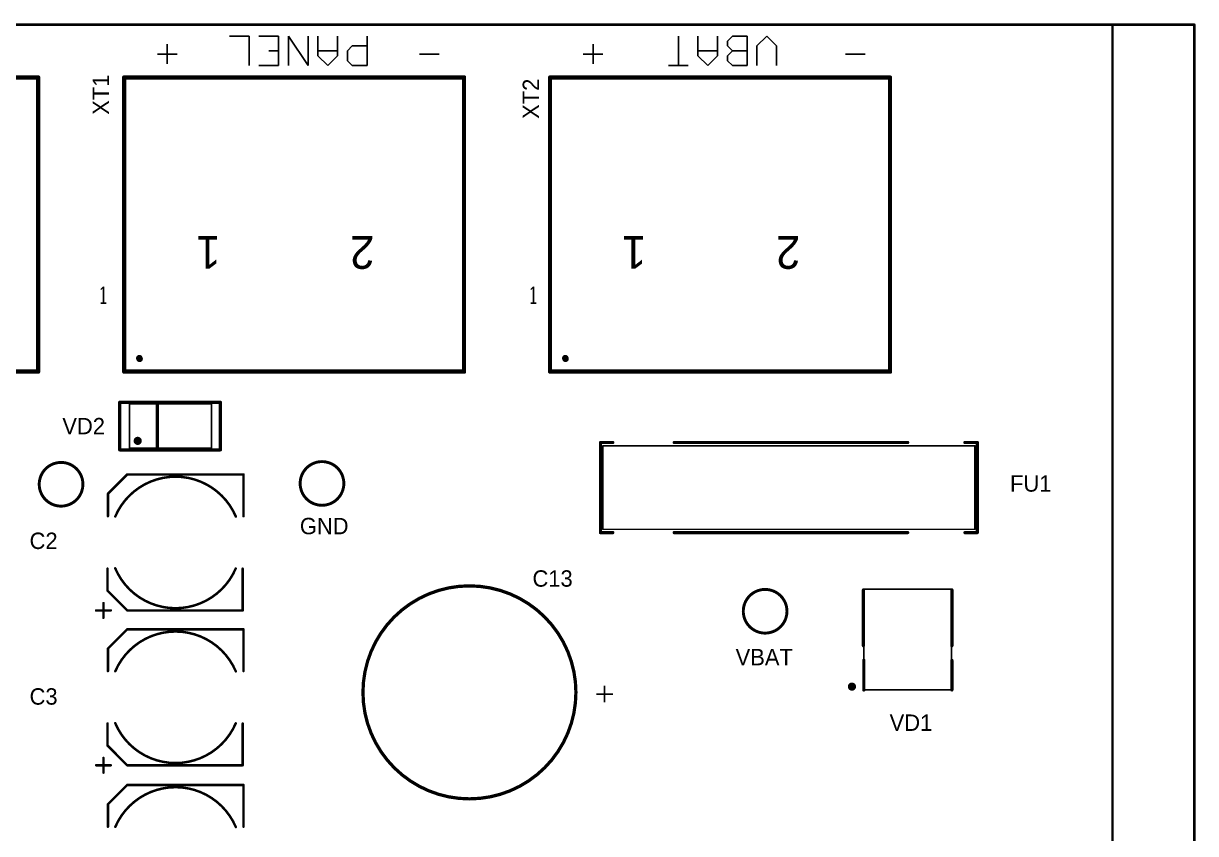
# Model space of a CAD drawing. Header units: millimetres. Extents: x 401 to 806, y 209 to 418.
# Drawn here: x 439.4 to 510.9, y 361.1 to 410.5 of the extents above; entities that cross this region are included whole.
import ezdxf

# ---------------------------------------------------------------- set-up
doc = ezdxf.new("R2010")
doc.units = ezdxf.units.MM
for name, color, linetype in [('KeepOutLayer', 6, 'Continuous'), ('Mechanical1', 6, 'Continuous'), ('TopOverlay', 28, 'Continuous')]:
    doc.layers.add(name, color=color, linetype=linetype)

msp = doc.modelspace()

# ---------------------------------------------------------------- linework, layer by layer
at = {"layer": 'KeepOutLayer', "const_width": 0.15}
for points in [[(405.85, 410.448), (505.85, 410.448)], [(505.85, 410.448), (510.85, 410.448)], [(505.85, 210.448), (505.85, 410.448)], [(510.85, 210.448), (510.85, 410.448)]]:
    msp.add_lwpolyline(points, dxfattribs=at)
at = {"layer": 'KeepOutLayer', "const_width": 0.075}
for points in [[(505.813, 410.448, 1), (505.888, 410.448, 1)], [(505.813, 410.448, 1), (505.888, 410.448, 1)], [(505.813, 410.448, 1), (505.888, 410.448, 1)], [(510.813, 410.448, 1), (510.888, 410.448, 1)], [(510.813, 410.448, 1), (510.888, 410.448, 1)]]:
    msp.add_lwpolyline(points, format="xyb", close=True, dxfattribs=at)
at = {"layer": 'Mechanical1'}
for points, const_width in [([(419.6, 407.148), (440.2, 407.148)], 0.1), ([(440.2, 389.368), (440.2, 407.148)], 0.1), ([(445.6, 389.368), (445.6, 407.148)], 0.1), ([(445.6, 407.148), (466.2, 407.148)], 0.1), ([(466.2, 389.368), (466.2, 407.148)], 0.1), ([(471.6, 407.148), (492.2, 407.148)], 0.1), ([(471.6, 389.368), (471.6, 407.148)], 0.1), ([(492.2, 389.368), (492.2, 407.148)], 0.1), ([(419.6, 389.368), (440.2, 389.368)], 0.1), ([(445.6, 389.368), (466.2, 389.368)], 0.1), ([(471.6, 389.368), (492.2, 389.368)], 0.1), ([(445.85, 387.297), (450.85, 387.297)], 0.1), ([(445.85, 384.597), (445.85, 387.297)], 0.1), ([(450.85, 384.597), (450.85, 387.297)], 0.1), ([(445.85, 384.597), (450.85, 384.597)], 0.1), ([(474.75, 384.748), (474.75, 384.748)], 0.1), ([(474.75, 379.648), (474.75, 384.748)], 0.1), ([(474.75, 384.748), (497.45, 384.748)], 0.1), ([(497.45, 379.648), (497.45, 384.748)], 0.1), ([(444.534, 381.823), (445.709, 382.998)], 0.15), ([(445.709, 382.998), (452.809, 382.998)], 0.15), ([(452.809, 380.448), (452.809, 382.998)], 0.15), ([(444.534, 380.448), (444.534, 381.823)], 0.15), ([(474.75, 379.648), (474.75, 379.648)], 0.1), ([(474.75, 379.648), (497.45, 379.648)], 0.1), ([(444.509, 375.898), (444.509, 377.248)], 0.15), ([(452.759, 374.698), (452.759, 377.248)], 0.15), ([(444.509, 375.898), (445.709, 374.698)], 0.15), ([(490.675, 375.998), (496.025, 375.998)], 0.1), ([(490.675, 369.848), (490.675, 375.998)], 0.1), ([(496.025, 369.848), (496.025, 375.998)], 0.1), ([(444.259, 374.248), (444.259, 375.148)], 0.15), ([(443.809, 374.698), (444.709, 374.698)], 0.15), ([(445.709, 374.698), (452.759, 374.698)], 0.15), ([(444.534, 372.373), (445.709, 373.548)], 0.15), ([(445.709, 373.548), (452.809, 373.548)], 0.15), ([(452.809, 370.998), (452.809, 373.548)], 0.15), ([(444.534, 370.998), (444.534, 372.373)], 0.15), ([(490.675, 369.848), (496.025, 369.848)], 0.1), ([(444.509, 366.448), (444.509, 367.798)], 0.15), ([(452.759, 365.248), (452.759, 367.798)], 0.15), ([(444.509, 366.448), (445.709, 365.248)], 0.15), ([(444.259, 364.798), (444.259, 365.698)], 0.15), ([(443.809, 365.248), (444.709, 365.248)], 0.15), ([(445.709, 365.248), (452.759, 365.248)], 0.15), ([(444.534, 362.873), (445.709, 364.048)], 0.15), ([(445.709, 364.048), (452.809, 364.048)], 0.15), ([(452.809, 361.498), (452.809, 364.048)], 0.15), ([(444.534, 361.498), (444.534, 362.873)], 0.15)]:
    msp.add_lwpolyline(points, dxfattribs=dict(at, const_width=const_width))
for points, const_width in [([(440.175, 407.148, 1), (440.225, 407.148, 1)], 0.05), ([(440.175, 407.148, 1), (440.225, 407.148, 1)], 0.05), ([(445.575, 407.148, 1), (445.625, 407.148, 1)], 0.05), ([(445.575, 407.148, 1), (445.625, 407.148, 1)], 0.05), ([(466.175, 407.148, 1), (466.225, 407.148, 1)], 0.05), ([(466.175, 407.148, 1), (466.225, 407.148, 1)], 0.05), ([(471.575, 407.148, 1), (471.625, 407.148, 1)], 0.05), ([(471.575, 407.148, 1), (471.625, 407.148, 1)], 0.05), ([(492.175, 407.148, 1), (492.225, 407.148, 1)], 0.05), ([(492.175, 407.148, 1), (492.225, 407.148, 1)], 0.05), ([(446.551, 390.092, 1), (446.351, 390.092, 1)], 0.2), ([(446.302, 390.092, 1), (446.401, 390.092, 1)], 0.1), ([(446.501, 390.092, 1), (446.601, 390.092, 1)], 0.1), ([(472.552, 390.092, 1), (472.352, 390.092, 1)], 0.2), ([(472.302, 390.092, 1), (472.402, 390.092, 1)], 0.1), ([(472.502, 390.092, 1), (472.602, 390.092, 1)], 0.1), ([(440.175, 389.368, 1), (440.225, 389.368, 1)], 0.05), ([(440.175, 389.368, 1), (440.225, 389.368, 1)], 0.05), ([(445.575, 389.368, 1), (445.625, 389.368, 1)], 0.05), ([(445.575, 389.368, 1), (445.625, 389.368, 1)], 0.05), ([(466.175, 389.368, 1), (466.225, 389.368, 1)], 0.05), ([(466.175, 389.368, 1), (466.225, 389.368, 1)], 0.05), ([(471.575, 389.368, 1), (471.625, 389.368, 1)], 0.05), ([(471.575, 389.368, 1), (471.625, 389.368, 1)], 0.05), ([(492.175, 389.368, 1), (492.225, 389.368, 1)], 0.05), ([(492.175, 389.368, 1), (492.225, 389.368, 1)], 0.05), ([(445.825, 387.297, 1), (445.875, 387.297, 1)], 0.05), ([(445.825, 387.297, 1), (445.875, 387.297, 1)], 0.05), ([(450.825, 387.297, 1), (450.875, 387.297, 1)], 0.05), ([(450.825, 387.297, 1), (450.875, 387.297, 1)], 0.05), ([(446.225, 385.048, 1), (446.475, 385.048, 1)], 0.25), ([(445.825, 384.597, 1), (445.875, 384.597, 1)], 0.05), ([(445.825, 384.597, 1), (445.875, 384.597, 1)], 0.05), ([(450.825, 384.597, 1), (450.875, 384.597, 1)], 0.05), ([(450.825, 384.597, 1), (450.875, 384.597, 1)], 0.05), ([(474.725, 384.748, 1), (474.775, 384.748, 1)], 0.05), ([(474.725, 384.748, 1), (474.775, 384.748, 1)], 0.05), ([(474.725, 384.748, 1), (474.775, 384.748, 1)], 0.05), ([(474.725, 384.748, 1), (474.775, 384.748, 1)], 0.05), ([(497.425, 384.748, 1), (497.475, 384.748, 1)], 0.05), ([(497.425, 384.748, 1), (497.475, 384.748, 1)], 0.05), ([(445.671, 382.998, 1), (445.746, 382.998, 1)], 0.075), ([(445.671, 382.998, 1), (445.746, 382.998, 1)], 0.075), ([(452.771, 382.998, 1), (452.846, 382.998, 1)], 0.075), ([(452.771, 382.998, 1), (452.846, 382.998, 1)], 0.075), ([(444.496, 381.823, 1), (444.571, 381.823, 1)], 0.075), ([(444.496, 381.823, 1), (444.571, 381.823, 1)], 0.075), ([(444.496, 380.448, 1), (444.571, 380.448, 1)], 0.075), ([(444.945, 380.437, 1), (445.02, 380.437, 1)], 0.075), ([(452.303, 380.425, 1), (452.378, 380.425, 1)], 0.075), ([(452.771, 380.448, 1), (452.846, 380.448, 1)], 0.075), ([(474.725, 379.648, 1), (474.775, 379.648, 1)], 0.05), ([(474.725, 379.648, 1), (474.775, 379.648, 1)], 0.05), ([(474.725, 379.648, 1), (474.775, 379.648, 1)], 0.05), ([(474.725, 379.648, 1), (474.775, 379.648, 1)], 0.05), ([(497.425, 379.648, 1), (497.475, 379.648, 1)], 0.05), ([(497.425, 379.648, 1), (497.475, 379.648, 1)], 0.05), ([(444.471, 377.248, 1), (444.546, 377.248, 1)], 0.075), ([(444.94, 377.27, 1), (445.015, 377.27, 1)], 0.075), ([(452.298, 377.258, 1), (452.373, 377.258, 1)], 0.075), ([(452.721, 377.248, 1), (452.796, 377.248, 1)], 0.075), ([(444.471, 375.898, 1), (444.546, 375.898, 1)], 0.075), ([(444.471, 375.898, 1), (444.546, 375.898, 1)], 0.075), ([(473.1, 369.698, 1), (460.1, 369.698, 1)], 0.1), ([(490.65, 375.998, 1), (490.7, 375.998, 1)], 0.05), ([(490.65, 375.998, 1), (490.7, 375.998, 1)], 0.05), ([(496, 375.998, 1), (496.05, 375.998, 1)], 0.05), ([(496, 375.998, 1), (496.05, 375.998, 1)], 0.05), ([(444.221, 375.148, 1), (444.296, 375.148, 1)], 0.075), ([(443.771, 374.698, 1), (443.846, 374.698, 1)], 0.075), ([(444.221, 374.248, 1), (444.296, 374.248, 1)], 0.075), ([(444.671, 374.698, 1), (444.746, 374.698, 1)], 0.075), ([(445.671, 374.698, 1), (445.746, 374.698, 1)], 0.075), ([(445.671, 374.698, 1), (445.746, 374.698, 1)], 0.075), ([(452.721, 374.698, 1), (452.796, 374.698, 1)], 0.075), ([(452.721, 374.698, 1), (452.796, 374.698, 1)], 0.075), ([(445.671, 373.548, 1), (445.746, 373.548, 1)], 0.075), ([(445.671, 373.548, 1), (445.746, 373.548, 1)], 0.075), ([(452.771, 373.548, 1), (452.846, 373.548, 1)], 0.075), ([(452.771, 373.548, 1), (452.846, 373.548, 1)], 0.075), ([(444.496, 372.373, 1), (444.571, 372.373, 1)], 0.075), ([(444.496, 372.373, 1), (444.571, 372.373, 1)], 0.075), ([(444.496, 370.998, 1), (444.571, 370.998, 1)], 0.075), ([(444.945, 370.987, 1), (445.02, 370.987, 1)], 0.075), ([(452.303, 370.975, 1), (452.378, 370.975, 1)], 0.075), ([(452.771, 370.998, 1), (452.846, 370.998, 1)], 0.075), ([(489.825, 370.048, 1), (490.075, 370.048, 1)], 0.25), ([(460.075, 369.698, 1), (460.125, 369.698, 1)], 0.05), ([(473.075, 369.698, 1), (473.125, 369.698, 1)], 0.05), ([(490.65, 369.848, 1), (490.7, 369.848, 1)], 0.05), ([(490.65, 369.848, 1), (490.7, 369.848, 1)], 0.05), ([(496, 369.848, 1), (496.05, 369.848, 1)], 0.05), ([(496, 369.848, 1), (496.05, 369.848, 1)], 0.05), ([(444.471, 367.798, 1), (444.546, 367.798, 1)], 0.075), ([(444.94, 367.82, 1), (445.015, 367.82, 1)], 0.075), ([(452.298, 367.808, 1), (452.373, 367.808, 1)], 0.075), ([(452.721, 367.798, 1), (452.796, 367.798, 1)], 0.075), ([(444.471, 366.448, 1), (444.546, 366.448, 1)], 0.075), ([(444.471, 366.448, 1), (444.546, 366.448, 1)], 0.075), ([(444.221, 365.698, 1), (444.296, 365.698, 1)], 0.075), ([(443.771, 365.248, 1), (443.846, 365.248, 1)], 0.075), ([(444.671, 365.248, 1), (444.746, 365.248, 1)], 0.075), ([(445.671, 365.248, 1), (445.746, 365.248, 1)], 0.075), ([(445.671, 365.248, 1), (445.746, 365.248, 1)], 0.075), ([(452.721, 365.248, 1), (452.796, 365.248, 1)], 0.075), ([(452.721, 365.248, 1), (452.796, 365.248, 1)], 0.075), ([(444.221, 364.798, 1), (444.296, 364.798, 1)], 0.075), ([(445.671, 364.048, 1), (445.746, 364.048, 1)], 0.075), ([(445.671, 364.048, 1), (445.746, 364.048, 1)], 0.075), ([(452.771, 364.048, 1), (452.846, 364.048, 1)], 0.075), ([(452.771, 364.048, 1), (452.846, 364.048, 1)], 0.075), ([(444.496, 362.873, 1), (444.571, 362.873, 1)], 0.075), ([(444.496, 362.873, 1), (444.571, 362.873, 1)], 0.075), ([(444.496, 361.498, 1), (444.571, 361.498, 1)], 0.075), ([(444.945, 361.487, 1), (445.02, 361.487, 1)], 0.075), ([(452.303, 361.475, 1), (452.378, 361.475, 1)], 0.075), ([(452.771, 361.498, 1), (452.846, 361.498, 1)], 0.075)]:
    msp.add_lwpolyline(points, format="xyb", close=True, dxfattribs=dict(at, const_width=const_width))
at = {"layer": 'Mechanical1', "const_width": 0.15}
for points in [[(444.982, 380.437, -0.660589), (452.341, 380.425)], [(452.335, 377.258, -0.660589), (444.977, 377.27)], [(444.982, 370.987, -0.660589), (452.341, 370.975)], [(452.335, 367.808, -0.660589), (444.977, 367.82)], [(444.982, 361.487, -0.660589), (452.341, 361.475)]]:
    msp.add_lwpolyline(points, format="xyb", dxfattribs=at)
at = {"layer": 'TopOverlay'}
for p, q in [((453.152, 409.748), (451.953, 409.748)), ((453.152, 407.948), (453.152, 409.748)), ((454.952, 409.748), (453.752, 409.748)), ((454.952, 407.948), (454.952, 409.748)), ((456.751, 407.948), (455.552, 409.748)), ((455.552, 409.748), (455.552, 407.948)), ((456.751, 409.748), (456.751, 407.948)), ((457.351, 408.548), (457.351, 409.748)), ((457.351, 409.748), (457.351, 408.848)), ((458.551, 409.748), (458.551, 408.548)), ((460.35, 409.748), (460.35, 407.948)), ((479.352, 407.948), (479.352, 409.748)), ((480.552, 408.548), (480.552, 409.748)), ((480.552, 409.748), (480.552, 408.848)), ((481.751, 409.748), (481.751, 408.548)), ((482.651, 409.748), (482.351, 409.448)), ((482.351, 409.448), (482.351, 409.148)), ((483.551, 409.748), (482.651, 409.748)), ((483.551, 407.948), (483.551, 409.748)), ((484.75, 409.748), (484.15, 409.148)), ((485.35, 409.148), (484.75, 409.748)), ((448.75, 408.648), (447.55, 408.648)), ((448.15, 408.048), (448.15, 409.248)), ((454.952, 408.848), (454.352, 408.848)), ((457.351, 408.848), (458.551, 408.848)), ((459.15, 408.848), (459.45, 409.148)), ((459.15, 408.248), (459.15, 408.848)), ((459.45, 409.148), (460.35, 409.148)), ((463.55, 408.648), (464.75, 408.648)), ((474.75, 408.648), (473.55, 408.648)), ((474.15, 408.048), (474.15, 409.248)), ((480.552, 408.848), (481.751, 408.848)), ((482.351, 409.148), (482.651, 408.848)), ((482.651, 408.848), (482.351, 408.548)), ((482.651, 408.848), (483.551, 408.848)), ((483.551, 408.848), (482.651, 408.848)), ((484.15, 409.148), (484.15, 407.948)), ((485.35, 407.948), (485.35, 409.148)), ((489.55, 408.648), (490.75, 408.648)), ((453.752, 407.948), (454.952, 407.948)), ((457.951, 407.948), (457.351, 408.548)), ((458.551, 408.548), (457.951, 407.948)), ((459.45, 407.948), (459.15, 408.248)), ((460.35, 407.948), (459.45, 407.948)), ((479.952, 407.948), (478.752, 407.948)), ((478.752, 407.948), (479.352, 407.948)), ((481.151, 407.948), (480.552, 408.548)), ((481.751, 408.548), (481.151, 407.948)), ((482.351, 408.548), (482.351, 408.248)), ((482.351, 408.248), (482.651, 407.948)), ((482.651, 407.948), (483.551, 407.948)), ((444.267, 394.447), (444.1, 394.281)), ((444.267, 393.448), (444.267, 394.447)), ((470.517, 394.447), (470.35, 394.281)), ((470.517, 393.448), (470.517, 394.447)), ((444.1, 393.448), (444.433, 393.448)), ((444.433, 393.448), (444.267, 393.448)), ((470.35, 393.448), (470.683, 393.448)), ((470.683, 393.448), (470.517, 393.448)), ((474.85, 369.098), (474.85, 370.098)), ((475.35, 369.598), (474.35, 369.598))]:
    msp.add_line(p, q, dxfattribs=at)
for points, const_width in [([(419.5, 407.248), (440.3, 407.248)], 0.2), ([(440.3, 389.248), (440.3, 407.248)], 0.2), ([(445.5, 407.248), (466.3, 407.248)], 0.2), ([(445.5, 389.248), (445.5, 407.248)], 0.2), ([(466.3, 389.248), (466.3, 407.248)], 0.2), ([(471.5, 389.248), (471.5, 407.248)], 0.2), ([(471.5, 407.248), (492.3, 407.248)], 0.2), ([(492.3, 389.248), (492.3, 407.248)], 0.2), ([(419.5, 389.248), (440.3, 389.248)], 0.2), ([(445.5, 389.248), (466.3, 389.248)], 0.2), ([(471.5, 389.248), (492.3, 389.248)], 0.2), ([(445.25, 384.498), (445.25, 387.398)], 0.2), ([(445.25, 387.398), (451.4, 387.398)], 0.2), ([(447.55, 384.498), (447.55, 387.398)], 0.2), ([(451.4, 384.498), (451.4, 387.398)], 0.2), ([(474.6, 379.448), (474.6, 384.948)], 0.2), ([(474.6, 384.948), (475.35, 384.948)], 0.2), ([(479.1, 384.948), (493.35, 384.948)], 0.2), ([(496.85, 384.948), (497.6, 384.948)], 0.2), ([(497.6, 379.448), (497.6, 384.948)], 0.2), ([(445.25, 384.498), (451.4, 384.498)], 0.2), ([(444.534, 381.823), (445.709, 382.998)], 0.15), ([(445.709, 382.998), (452.809, 382.998)], 0.15), ([(452.809, 380.448), (452.809, 382.998)], 0.15), ([(444.534, 380.448), (444.534, 381.823)], 0.15), ([(474.6, 379.448), (475.35, 379.448)], 0.2), ([(479.1, 379.448), (493.35, 379.448)], 0.2), ([(496.85, 379.448), (497.6, 379.448)], 0.2), ([(444.509, 375.898), (444.509, 377.248)], 0.15), ([(452.759, 374.698), (452.759, 377.248)], 0.15), ([(444.509, 375.898), (445.709, 374.698)], 0.15), ([(490.65, 372.548), (490.65, 375.948)], 0.2), ([(496.05, 372.548), (496.05, 375.948)], 0.2), ([(444.259, 374.248), (444.259, 375.148)], 0.15), ([(443.809, 374.698), (444.709, 374.698)], 0.15), ([(445.709, 374.698), (452.759, 374.698)], 0.15), ([(444.534, 372.373), (445.709, 373.548)], 0.15), ([(445.709, 373.548), (452.809, 373.548)], 0.15), ([(452.809, 370.998), (452.809, 373.548)], 0.15), ([(444.534, 370.998), (444.534, 372.373)], 0.15), ([(490.675, 369.847), (490.675, 371.647)], 0.2), ([(496.05, 369.848), (496.05, 371.648)], 0.2), ([(444.509, 366.448), (444.509, 367.798)], 0.15), ([(452.759, 365.248), (452.759, 367.798)], 0.15), ([(444.509, 366.448), (445.709, 365.248)], 0.15), ([(444.259, 364.798), (444.259, 365.698)], 0.15), ([(443.809, 365.248), (444.709, 365.248)], 0.15), ([(445.709, 365.248), (452.759, 365.248)], 0.15), ([(444.534, 362.873), (445.709, 364.048)], 0.15), ([(445.709, 364.048), (452.809, 364.048)], 0.15), ([(452.809, 361.498), (452.809, 364.048)], 0.15), ([(444.534, 361.498), (444.534, 362.873)], 0.15)]:
    msp.add_lwpolyline(points, dxfattribs=dict(at, const_width=const_width))
for points, const_width in [([(440.25, 407.248, 1), (440.35, 407.248, 1)], 0.1), ([(440.25, 407.248, 1), (440.35, 407.248, 1)], 0.1), ([(445.45, 407.248, 1), (445.55, 407.248, 1)], 0.1), ([(445.45, 407.248, 1), (445.55, 407.248, 1)], 0.1), ([(466.25, 407.248, 1), (466.35, 407.248, 1)], 0.1), ([(466.25, 407.248, 1), (466.35, 407.248, 1)], 0.1), ([(471.45, 407.248, 1), (471.55, 407.248, 1)], 0.1), ([(471.45, 407.248, 1), (471.55, 407.248, 1)], 0.1), ([(492.25, 407.248, 1), (492.35, 407.248, 1)], 0.1), ([(492.25, 407.248, 1), (492.35, 407.248, 1)], 0.1), ([(446.566, 390.055, 1), (446.366, 390.055, 1)], 0.2), ([(446.316, 390.055, 1), (446.416, 390.055, 1)], 0.1), ([(446.516, 390.055, 1), (446.616, 390.055, 1)], 0.1), ([(472.566, 390.055, 1), (472.367, 390.055, 1)], 0.2), ([(472.317, 390.055, 1), (472.416, 390.055, 1)], 0.1), ([(472.516, 390.055, 1), (472.616, 390.055, 1)], 0.1), ([(440.25, 389.248, 1), (440.35, 389.248, 1)], 0.1), ([(440.25, 389.248, 1), (440.35, 389.248, 1)], 0.1), ([(445.45, 389.248, 1), (445.55, 389.248, 1)], 0.1), ([(445.45, 389.248, 1), (445.55, 389.248, 1)], 0.1), ([(466.25, 389.248, 1), (466.35, 389.248, 1)], 0.1), ([(466.25, 389.248, 1), (466.35, 389.248, 1)], 0.1), ([(471.45, 389.248, 1), (471.55, 389.248, 1)], 0.1), ([(471.45, 389.248, 1), (471.55, 389.248, 1)], 0.1), ([(492.25, 389.248, 1), (492.35, 389.248, 1)], 0.1), ([(492.25, 389.248, 1), (492.35, 389.248, 1)], 0.1), ([(445.2, 387.398, 1), (445.3, 387.398, 1)], 0.1), ([(445.2, 387.398, 1), (445.3, 387.398, 1)], 0.1), ([(447.5, 387.398, 1), (447.6, 387.398, 1)], 0.1), ([(451.35, 387.398, 1), (451.45, 387.398, 1)], 0.1), ([(451.35, 387.398, 1), (451.45, 387.398, 1)], 0.1), ([(474.55, 384.948, 1), (474.65, 384.948, 1)], 0.1), ([(474.55, 384.948, 1), (474.65, 384.948, 1)], 0.1), ([(475.3, 384.948, 1), (475.4, 384.948, 1)], 0.1), ([(479.05, 384.948, 1), (479.15, 384.948, 1)], 0.1), ([(493.3, 384.948, 1), (493.4, 384.948, 1)], 0.1), ([(496.8, 384.948, 1), (496.9, 384.948, 1)], 0.1), ([(497.55, 384.948, 1), (497.65, 384.948, 1)], 0.1), ([(497.55, 384.948, 1), (497.65, 384.948, 1)], 0.1), ([(445.2, 384.498, 1), (445.3, 384.498, 1)], 0.1), ([(445.2, 384.498, 1), (445.3, 384.498, 1)], 0.1), ([(447.5, 384.498, 1), (447.6, 384.498, 1)], 0.1), ([(451.35, 384.498, 1), (451.45, 384.498, 1)], 0.1), ([(451.35, 384.498, 1), (451.45, 384.498, 1)], 0.1), ([(443.005, 382.398, 1), (440.338, 382.398, 1)], 0.178), ([(458.933, 382.448, 1), (456.266, 382.448, 1)], 0.178), ([(445.671, 382.998, 1), (445.746, 382.998, 1)], 0.075), ([(445.671, 382.998, 1), (445.746, 382.998, 1)], 0.075), ([(452.771, 382.998, 1), (452.846, 382.998, 1)], 0.075), ([(452.771, 382.998, 1), (452.846, 382.998, 1)], 0.075), ([(440.293, 382.398, 1), (440.382, 382.398, 1)], 0.0889), ([(442.96, 382.398, 1), (443.049, 382.398, 1)], 0.0889), ([(456.222, 382.448, 1), (456.311, 382.448, 1)], 0.0889), ([(458.889, 382.448, 1), (458.978, 382.448, 1)], 0.0889), ([(444.496, 381.823, 1), (444.571, 381.823, 1)], 0.075), ([(444.496, 381.823, 1), (444.571, 381.823, 1)], 0.075), ([(444.496, 380.448, 1), (444.571, 380.448, 1)], 0.075), ([(444.945, 380.437, 1), (445.02, 380.437, 1)], 0.075), ([(452.303, 380.425, 1), (452.378, 380.425, 1)], 0.075), ([(452.771, 380.448, 1), (452.846, 380.448, 1)], 0.075), ([(474.55, 379.448, 1), (474.65, 379.448, 1)], 0.1), ([(474.55, 379.448, 1), (474.65, 379.448, 1)], 0.1), ([(475.3, 379.448, 1), (475.4, 379.448, 1)], 0.1), ([(479.05, 379.448, 1), (479.15, 379.448, 1)], 0.1), ([(493.3, 379.448, 1), (493.4, 379.448, 1)], 0.1), ([(496.8, 379.448, 1), (496.9, 379.448, 1)], 0.1), ([(497.55, 379.448, 1), (497.65, 379.448, 1)], 0.1), ([(497.55, 379.448, 1), (497.65, 379.448, 1)], 0.1), ([(444.471, 377.248, 1), (444.546, 377.248, 1)], 0.075), ([(444.94, 377.27, 1), (445.015, 377.27, 1)], 0.075), ([(452.298, 377.258, 1), (452.373, 377.258, 1)], 0.075), ([(452.721, 377.248, 1), (452.796, 377.248, 1)], 0.075), ([(444.471, 375.898, 1), (444.546, 375.898, 1)], 0.075), ([(444.471, 375.898, 1), (444.546, 375.898, 1)], 0.075), ([(473.1, 369.698, 1), (460.1, 369.698, 1)], 0.2), ([(485.984, 374.648, 1), (483.317, 374.648, 1)], 0.178), ([(490.6, 375.948, 1), (490.7, 375.948, 1)], 0.1), ([(496, 375.948, 1), (496.1, 375.948, 1)], 0.1), ([(444.221, 375.148, 1), (444.296, 375.148, 1)], 0.075), ([(443.771, 374.698, 1), (443.846, 374.698, 1)], 0.075), ([(444.221, 374.248, 1), (444.296, 374.248, 1)], 0.075), ([(444.671, 374.698, 1), (444.746, 374.698, 1)], 0.075), ([(445.671, 374.698, 1), (445.746, 374.698, 1)], 0.075), ([(445.671, 374.698, 1), (445.746, 374.698, 1)], 0.075), ([(452.721, 374.698, 1), (452.796, 374.698, 1)], 0.075), ([(452.721, 374.698, 1), (452.796, 374.698, 1)], 0.075), ([(483.272, 374.648, 1), (483.361, 374.648, 1)], 0.0889), ([(485.939, 374.648, 1), (486.028, 374.648, 1)], 0.0889), ([(445.671, 373.548, 1), (445.746, 373.548, 1)], 0.075), ([(445.671, 373.548, 1), (445.746, 373.548, 1)], 0.075), ([(452.771, 373.548, 1), (452.846, 373.548, 1)], 0.075), ([(452.771, 373.548, 1), (452.846, 373.548, 1)], 0.075), ([(444.496, 372.373, 1), (444.571, 372.373, 1)], 0.075), ([(444.496, 372.373, 1), (444.571, 372.373, 1)], 0.075), ([(490.6, 372.548, 1), (490.7, 372.548, 1)], 0.1), ([(496, 372.548, 1), (496.1, 372.548, 1)], 0.1), ([(490.625, 371.647, 1), (490.725, 371.647, 1)], 0.1), ([(496, 371.648, 1), (496.1, 371.648, 1)], 0.1), ([(444.496, 370.998, 1), (444.571, 370.998, 1)], 0.075), ([(444.945, 370.987, 1), (445.02, 370.987, 1)], 0.075), ([(452.303, 370.975, 1), (452.378, 370.975, 1)], 0.075), ([(452.771, 370.998, 1), (452.846, 370.998, 1)], 0.075), ([(490.075, 370.048, 1), (489.825, 370.048, 1)], 0.25), ([(489.763, 370.048, 1), (489.887, 370.048, 1)], 0.125), ([(490.013, 370.048, 1), (490.138, 370.048, 1)], 0.125), ([(490.625, 369.847, 1), (490.725, 369.847, 1)], 0.1), ([(496, 369.848, 1), (496.1, 369.848, 1)], 0.1), ([(460.05, 369.698, 1), (460.15, 369.698, 1)], 0.1), ([(473.05, 369.698, 1), (473.15, 369.698, 1)], 0.1), ([(444.471, 367.798, 1), (444.546, 367.798, 1)], 0.075), ([(444.94, 367.82, 1), (445.015, 367.82, 1)], 0.075), ([(452.298, 367.808, 1), (452.373, 367.808, 1)], 0.075), ([(452.721, 367.798, 1), (452.796, 367.798, 1)], 0.075), ([(444.471, 366.448, 1), (444.546, 366.448, 1)], 0.075), ([(444.471, 366.448, 1), (444.546, 366.448, 1)], 0.075), ([(444.221, 365.698, 1), (444.296, 365.698, 1)], 0.075), ([(443.771, 365.248, 1), (443.846, 365.248, 1)], 0.075), ([(444.671, 365.248, 1), (444.746, 365.248, 1)], 0.075), ([(445.671, 365.248, 1), (445.746, 365.248, 1)], 0.075), ([(445.671, 365.248, 1), (445.746, 365.248, 1)], 0.075), ([(452.721, 365.248, 1), (452.796, 365.248, 1)], 0.075), ([(452.721, 365.248, 1), (452.796, 365.248, 1)], 0.075), ([(444.221, 364.798, 1), (444.296, 364.798, 1)], 0.075), ([(445.671, 364.048, 1), (445.746, 364.048, 1)], 0.075), ([(445.671, 364.048, 1), (445.746, 364.048, 1)], 0.075), ([(452.771, 364.048, 1), (452.846, 364.048, 1)], 0.075), ([(452.771, 364.048, 1), (452.846, 364.048, 1)], 0.075), ([(444.496, 362.873, 1), (444.571, 362.873, 1)], 0.075), ([(444.496, 362.873, 1), (444.571, 362.873, 1)], 0.075), ([(444.496, 361.498, 1), (444.571, 361.498, 1)], 0.075), ([(444.945, 361.487, 1), (445.02, 361.487, 1)], 0.075), ([(452.303, 361.475, 1), (452.378, 361.475, 1)], 0.075), ([(452.771, 361.498, 1), (452.846, 361.498, 1)], 0.075)]:
    msp.add_lwpolyline(points, format="xyb", close=True, dxfattribs=dict(at, const_width=const_width))
at = {"layer": 'TopOverlay', "const_width": 0.15}
for points in [[(444.982, 380.437, -0.660589), (452.341, 380.425)], [(452.335, 377.258, -0.660589), (444.977, 377.27)], [(444.982, 370.987, -0.660589), (452.341, 370.975)], [(452.335, 367.808, -0.660589), (444.977, 367.82)], [(444.982, 361.487, -0.660589), (452.341, 361.475)]]:
    msp.add_lwpolyline(points, format="xyb", dxfattribs=at)

# ---------------------------------------------------------------- texts
at = {"layer": 'Mechanical1'}
for s, p in [('1', (451.4, 397.548)), ('2', (460.8, 397.548)), ('1', (477.4, 397.548)), ('2', (486.8, 397.548))]:
    msp.add_text(s, height=2, rotation=180, dxfattribs=at).set_placement(p)
at = {"layer": 'TopOverlay'}
for s, p in [('XT1', (444.6, 404.948)), ('XT2', (470.85, 404.698))]:
    msp.add_text(s, height=1, rotation=90, dxfattribs=at).set_placement(p)
for s, p in [('VD2', (441.75, 385.448)), ('FU1', (499.6, 381.948)), ('GND', (456.25, 379.348)), ('C2', (439.75, 378.448)), ('C13', (470.45, 376.148)), ('VBAT', (482.85, 371.348)), ('C3', (439.75, 368.948)), ('VD1', (492.25, 367.348))]:
    msp.add_text(s, height=1, dxfattribs=at).set_placement(p)

doc.saveas('drawing.dxf')
